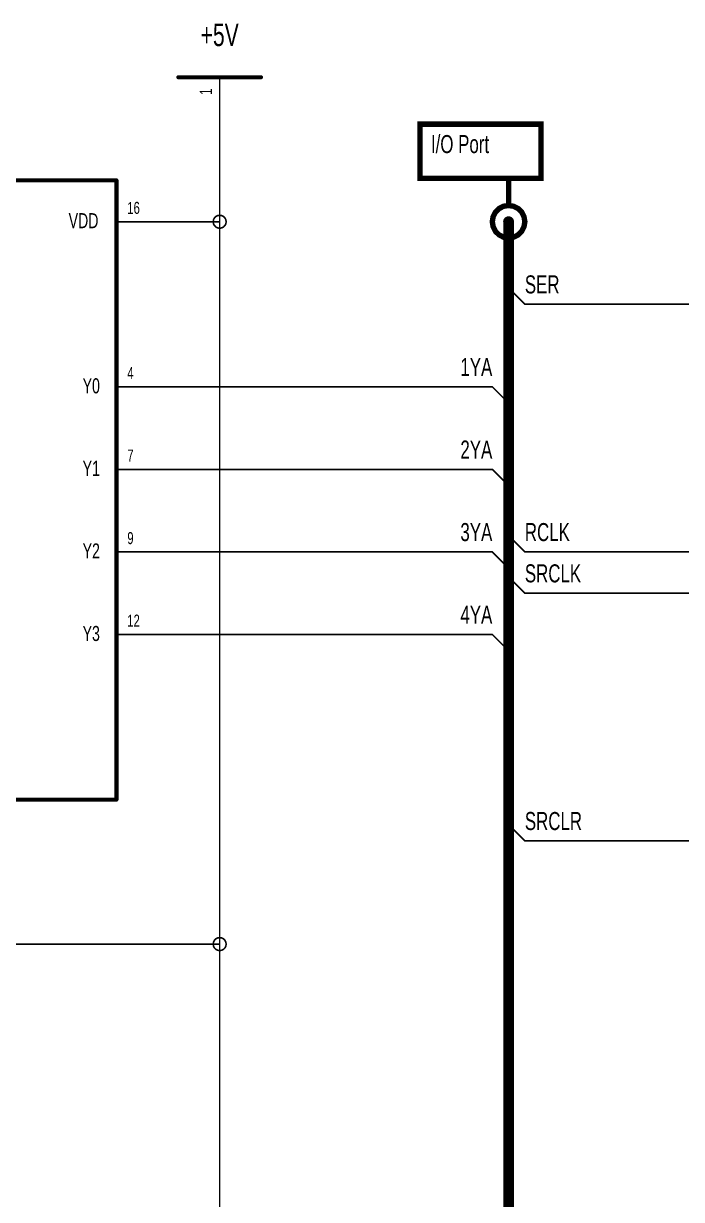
# Model space of a CAD drawing. Extents: x 0 to 23.8, y -0.1 to 21.2.
# Drawn here: x 11.525 to 13.119, y 17.34 to 20.189 of the extents above; entities that cross this region are included whole.
import ezdxf
from ezdxf.enums import TextEntityAlignment as Align

# ---------------------------------------------------------------- set-up
doc = ezdxf.new("R2010")
doc.units = 0
for name, color, linetype in [('Bus', 180, 'CONTINUOUS'), ('Element', 253, 'CONTINUOUS'), ('Net', 50, 'CONTINUOUS'), ('Pin', 50, 'CONTINUOUS')]:
    doc.layers.add(name, color=color, linetype=linetype)

msp = doc.modelspace()

# ---------------------------------------------------------------- linework, layer by layer
at = {"layer": 'Bus', "linetype": 'CONTINUOUS', "const_width": 0.0131}
msp.add_lwpolyline([(12.6934, 19.7091, 1), (12.7066, 19.7091, 1), (12.6934, 19.7091, 1)], format="xyb", dxfattribs=at)
at = {"layer": 'Bus', "linetype": 'CONTINUOUS', "const_width": 0.0262}
msp.add_lwpolyline([(12.7, 19.7091), (12.7, 2.6591)], dxfattribs=at)
at = {"layer": 'Element', "linetype": 'CONTINUOUS'}
for points, const_width in [([(11.9, 20.0591), (12.1, 20.0591)], 0.0098), ([(12.4857, 19.9453), (12.7787, 19.9453), (12.7787, 19.814), (12.4857, 19.814), (12.4857, 19.9453)], 0.0131), ([(11.05, 19.8091), (11.75, 19.8091)], 0.0098), ([(11.75, 19.8091), (11.75, 18.3091)], 0.0098), ([(12.7, 19.814), (12.7, 19.7484)], 0.0131), ([(12.7394, 19.7091), (12.7374, 19.7212), (12.7319, 19.7322), (12.7231, 19.7409), (12.7122, 19.7465), (12.7, 19.7484), (12.6878, 19.7465), (12.6769, 19.7409), (12.6681, 19.7322), (12.6626, 19.7212), (12.6606, 19.7091), (12.6626, 19.6969), (12.6681, 19.6859), (12.6769, 19.6772), (12.6878, 19.6716), (12.7, 19.6697), (12.7122, 19.6716), (12.7231, 19.6772), (12.7319, 19.6859), (12.7374, 19.6969), (12.7394, 19.7091)], 0.0131), ([(11.05, 18.3091), (11.75, 18.3091)], 0.0098)]:
    msp.add_lwpolyline(points, dxfattribs=dict(at, const_width=const_width))
for points, const_width in [([(11.8975, 20.0591, 1), (11.9025, 20.0591, 1), (11.8975, 20.0591, 1)], 0.0049), ([(12.0975, 20.0591, 1), (12.1025, 20.0591, 1), (12.0975, 20.0591, 1)], 0.0049), ([(11.7475, 19.8091, 1), (11.7525, 19.8091, 1), (11.7475, 19.8091, 1)], 0.0049), ([(11.7475, 19.8091, 1), (11.7525, 19.8091, 1), (11.7475, 19.8091, 1)], 0.0049), ([(12.6967, 19.814, 1), (12.7033, 19.814, 1), (12.6967, 19.814, 1)], 0.0066), ([(12.6967, 19.7484, 1), (12.7033, 19.7484, 1), (12.6967, 19.7484, 1)], 0.0066), ([(12.7361, 19.7091, 1), (12.7427, 19.7091, 1), (12.7361, 19.7091, 1)], 0.0066), ([(11.7475, 18.3091, 1), (11.7525, 18.3091, 1), (11.7475, 18.3091, 1)], 0.0049), ([(11.7475, 18.3091, 1), (11.7525, 18.3091, 1), (11.7475, 18.3091, 1)], 0.0049)]:
    msp.add_lwpolyline(points, format="xyb", dxfattribs=dict(at, const_width=const_width))
at = {"layer": 'Net', "linetype": 'CONTINUOUS', "const_width": 0.002}
for points in [[(11.999, 19.9091, 1), (12.001, 19.9091, 1), (11.999, 19.9091, 1)], [(11.899, 19.7091, 1), (11.901, 19.7091, 1), (11.899, 19.7091, 1)], [(11.9833, 19.7091, 1), (11.9852, 19.7091, 1), (11.9833, 19.7091, 1)], [(11.999, 19.7091, 1), (12.001, 19.7091, 1), (11.999, 19.7091, 1)], [(12.699, 19.5484, 1), (12.701, 19.5484, 1), (12.699, 19.5484, 1)], [(12.7384, 19.5091, 1), (12.7404, 19.5091, 1), (12.7384, 19.5091, 1)], [(12.7384, 19.5091, 1), (12.7404, 19.5091, 1), (12.7384, 19.5091, 1)], [(11.899, 19.3091, 1), (11.901, 19.3091, 1), (11.899, 19.3091, 1)], [(12.6596, 19.3091, 1), (12.6616, 19.3091, 1), (12.6596, 19.3091, 1)], [(12.6596, 19.3091, 1), (12.6616, 19.3091, 1), (12.6596, 19.3091, 1)], [(12.699, 19.2697, 1), (12.701, 19.2697, 1), (12.699, 19.2697, 1)], [(11.899, 19.1091, 1), (11.901, 19.1091, 1), (11.899, 19.1091, 1)], [(12.6596, 19.1091, 1), (12.6616, 19.1091, 1), (12.6596, 19.1091, 1)], [(12.6596, 19.1091, 1), (12.6616, 19.1091, 1), (12.6596, 19.1091, 1)], [(12.699, 19.0697, 1), (12.701, 19.0697, 1), (12.699, 19.0697, 1)], [(12.699, 18.9484, 1), (12.701, 18.9484, 1), (12.699, 18.9484, 1)], [(11.899, 18.9091, 1), (11.901, 18.9091, 1), (11.899, 18.9091, 1)], [(12.6596, 18.9091, 1), (12.6616, 18.9091, 1), (12.6596, 18.9091, 1)], [(12.6596, 18.9091, 1), (12.6616, 18.9091, 1), (12.6596, 18.9091, 1)], [(12.7384, 18.9091, 1), (12.7404, 18.9091, 1), (12.7384, 18.9091, 1)], [(12.7384, 18.9091, 1), (12.7404, 18.9091, 1), (12.7384, 18.9091, 1)], [(12.699, 18.8697, 1), (12.701, 18.8697, 1), (12.699, 18.8697, 1)], [(12.699, 18.8484, 1), (12.701, 18.8484, 1), (12.699, 18.8484, 1)], [(12.7384, 18.8091, 1), (12.7404, 18.8091, 1), (12.7384, 18.8091, 1)], [(12.7384, 18.8091, 1), (12.7404, 18.8091, 1), (12.7384, 18.8091, 1)], [(11.899, 18.7091, 1), (11.901, 18.7091, 1), (11.899, 18.7091, 1)], [(12.6596, 18.7091, 1), (12.6616, 18.7091, 1), (12.6596, 18.7091, 1)], [(12.6596, 18.7091, 1), (12.6616, 18.7091, 1), (12.6596, 18.7091, 1)], [(12.699, 18.6697, 1), (12.701, 18.6697, 1), (12.699, 18.6697, 1)], [(12.699, 18.2484, 1), (12.701, 18.2484, 1), (12.699, 18.2484, 1)], [(12.7384, 18.2091, 1), (12.7404, 18.2091, 1), (12.7384, 18.2091, 1)], [(12.7384, 18.2091, 1), (12.7404, 18.2091, 1), (12.7384, 18.2091, 1)], [(11.9833, 17.9591, 1), (11.9852, 17.9591, 1), (11.9833, 17.9591, 1)], [(11.999, 17.9591, 1), (12.001, 17.9591, 1), (11.999, 17.9591, 1)]]:
    msp.add_lwpolyline(points, format="xyb", dxfattribs=at)
at = {"layer": 'Net', "linetype": 'CONTINUOUS', "const_width": 0.0039}
for points in [[(12, 19.9091), (12, 9.3091)], [(11.9843, 19.7091), (11.985, 19.7042), (11.9873, 19.6998), (11.9907, 19.6963), (11.9951, 19.6941), (12, 19.6933), (12.0049, 19.6941), (12.0093, 19.6963), (12.0127, 19.6998), (12.015, 19.7042), (12.0157, 19.7091), (12.015, 19.7139), (12.0127, 19.7183), (12.0093, 19.7218), (12.0049, 19.724), (12, 19.7248), (11.9951, 19.724), (11.9907, 19.7218), (11.9873, 19.7183), (11.985, 19.7139), (11.9843, 19.7091)], [(11.9, 19.7091), (12, 19.7091)], [(12.7394, 19.5091), (12.7, 19.5484)], [(15.4, 19.5091), (12.7394, 19.5091)], [(11.9, 19.3091), (12.6606, 19.3091)], [(12.6606, 19.3091), (12.7, 19.2697)], [(11.9, 19.1091), (12.6606, 19.1091)], [(12.6606, 19.1091), (12.7, 19.0697)], [(12.7394, 18.9091), (12.7, 18.9484)], [(11.9, 18.9091), (12.6606, 18.9091)], [(12.6606, 18.9091), (12.7, 18.8697)], [(14.05, 18.9091), (12.7394, 18.9091)], [(12.7394, 18.8091), (12.7, 18.8484)], [(14.05, 18.8091), (12.7394, 18.8091)], [(11.9, 18.7091), (12.6606, 18.7091)], [(12.6606, 18.7091), (12.7, 18.6697)], [(12.7394, 18.2091), (12.7, 18.2484)], [(14.05, 18.2091), (12.7394, 18.2091)], [(11.9843, 17.9591), (11.985, 17.9542), (11.9873, 17.9498), (11.9907, 17.9463), (11.9951, 17.9441), (12, 17.9433), (12.0049, 17.9441), (12.0093, 17.9463), (12.0127, 17.9498), (12.015, 17.9542), (12.0157, 17.9591), (12.015, 17.9639), (12.0127, 17.9683), (12.0093, 17.9718), (12.0049, 17.974), (12, 17.9748), (11.9951, 17.974), (11.9907, 17.9718), (11.9873, 17.9683), (11.985, 17.9639), (11.9843, 17.9591)], [(11.1, 17.9591), (12, 17.9591)]]:
    msp.add_lwpolyline(points, dxfattribs=at)
at = {"layer": 'Pin', "linetype": 'CONTINUOUS', "const_width": 0.0039}
for points in [[(12, 20.0591), (12, 19.9091)], [(11.75, 19.7091), (11.9, 19.7091)], [(11.75, 19.3091), (11.9, 19.3091)], [(11.75, 19.1091), (11.9, 19.1091)], [(11.75, 18.9091), (11.9, 18.9091)], [(11.75, 18.7091), (11.9, 18.7091)]]:
    msp.add_lwpolyline(points, dxfattribs=at)
at = {"layer": 'Pin', "linetype": 'CONTINUOUS', "const_width": 0.002}
for points in [[(11.999, 20.0591, 1), (12.001, 20.0591, 1), (11.999, 20.0591, 1)], [(11.999, 19.9091, 1), (12.001, 19.9091, 1), (11.999, 19.9091, 1)], [(11.749, 19.7091, 1), (11.751, 19.7091, 1), (11.749, 19.7091, 1)], [(11.899, 19.7091, 1), (11.901, 19.7091, 1), (11.899, 19.7091, 1)], [(11.749, 19.3091, 1), (11.751, 19.3091, 1), (11.749, 19.3091, 1)], [(11.899, 19.3091, 1), (11.901, 19.3091, 1), (11.899, 19.3091, 1)], [(11.749, 19.1091, 1), (11.751, 19.1091, 1), (11.749, 19.1091, 1)], [(11.899, 19.1091, 1), (11.901, 19.1091, 1), (11.899, 19.1091, 1)], [(11.749, 18.9091, 1), (11.751, 18.9091, 1), (11.749, 18.9091, 1)], [(11.899, 18.9091, 1), (11.901, 18.9091, 1), (11.899, 18.9091, 1)], [(11.749, 18.7091, 1), (11.751, 18.7091, 1), (11.749, 18.7091, 1)], [(11.899, 18.7091, 1), (11.901, 18.7091, 1), (11.899, 18.7091, 1)]]:
    msp.add_lwpolyline(points, format="xyb", dxfattribs=at)

# ---------------------------------------------------------------- texts
at = {"layer": 'Element', "width": 0.7}
msp.add_text('+5V', height=0.0547, dxfattribs=at).set_placement((12, 20.1181), align=Align.BOTTOM_CENTER)
msp.add_text('I/O Port', height=0.0437, dxfattribs=at).set_placement((12.5119, 19.919), align=Align.TOP_LEFT)
at = {"layer": 'Net', "width": 0.7}
for s, p in [('SER', (12.7394, 19.5222)), ('RCLK', (12.7394, 18.9222)), ('SRCLK', (12.7394, 18.8222)), ('SRCLR', (12.7394, 18.2222))]:
    msp.add_text(s, height=0.0437, dxfattribs=at).set_placement(p, align=Align.BOTTOM_LEFT)
for s, p in [('1YA', (12.6606, 19.3222)), ('2YA', (12.6606, 19.1222)), ('3YA', (12.6606, 18.9222)), ('4YA', (12.6606, 18.7222))]:
    msp.add_text(s, height=0.0437, dxfattribs=at).set_placement(p, align=Align.BOTTOM_RIGHT)
at = {"layer": 'Pin', "width": 0.7}
msp.add_text('1', height=0.0292, rotation=90, dxfattribs=at).set_placement((11.9519, 20.0164), align=Align.TOP_LEFT)
for s, height, p in [('16', 0.0292, (11.7762, 19.7572)), ('VDD', 0.0365, (11.6341, 19.7298)), ('4', 0.0292, (11.7762, 19.3572)), ('Y0', 0.0365, (11.668, 19.3298)), ('7', 0.0292, (11.7762, 19.1572)), ('Y1', 0.0365, (11.668, 19.1298)), ('9', 0.0292, (11.7762, 18.9572)), ('Y2', 0.0365, (11.668, 18.9298)), ('12', 0.0292, (11.7762, 18.7572)), ('Y3', 0.0365, (11.668, 18.7298))]:
    msp.add_text(s, height=height, dxfattribs=at).set_placement(p, align=Align.TOP_LEFT)

doc.saveas('drawing.dxf')
